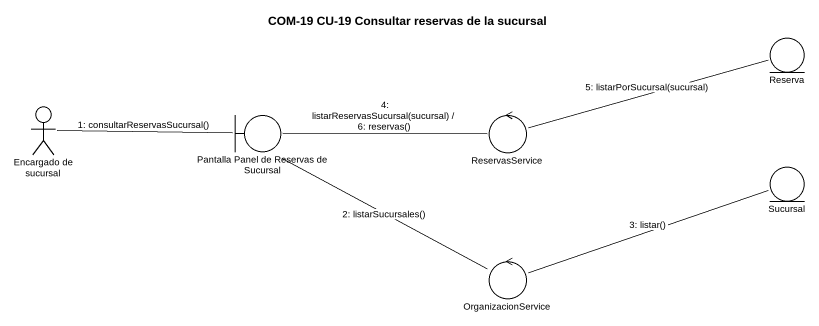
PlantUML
@startuml
title COM-19 CU-19 Consultar reservas de la sucursal
entity Reserva
actor "Encargado de sucursal" as Encargado_de_sucursal
boundary "Pantalla Panel de Reservas de Sucursal" as Pantalla_Panel_de_Reservas
control ReservasService
entity Sucursal
control OrganizacionService
Encargado_de_sucursal -right- Pantalla_Panel_de_Reservas : 1: consultarReservasSucursal()
Pantalla_Panel_de_Reservas -right- ReservasService : 4: listarReservasSucursal(sucursal) / 6: reservas()
Pantalla_Panel_de_Reservas -right- OrganizacionService : 2: listarSucursales()
ReservasService -right- Reserva : 5: listarPorSucursal(sucursal)
OrganizacionService -right- Sucursal : 3: listar()
@enduml
